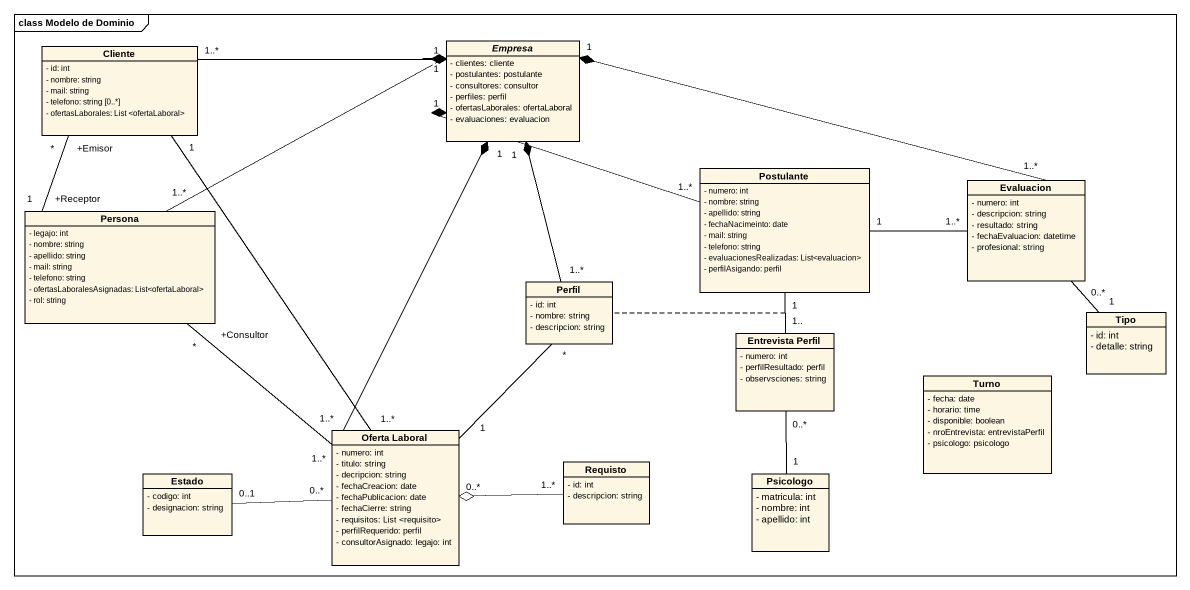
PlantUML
@startuml
mainframe class Modelo de Dominio
hide circle
hide empty members
skinparam classAttributeIconSize 0
class Cliente {
  - id: int
  - nombre: string
  - mail: string
  - telefono: string [0..*]
  - ofertasLaborales: List <ofertaLaboral>
}
abstract class Empresa {
  - clientes: cliente
  - postulantes: postulante
  - consultores: consultor
  - perfiles: perfil
  - ofertasLaborales: ofertaLaboral
  - evaluaciones: evaluacion
}
class Postulante {
  - numero: int
  - nombre: string
  - apellido: string
  - fechaNacimeinto: date
  - mail: string
  - telefono: string
  - evaluacionesRealizadas: List<evaluacion>
  - perfilAsigando: perfil
}
class Evaluacion {
  - numero: int
  - descripcion: string
  - resultado: string
  - fechaEvaluacion: datetime
  - profesional: string
}
class Persona {
  - legajo: int
  - nombre: string
  - apellido: string
  - mail: string
  - telefono: string
  - ofertasLaboralesAsignadas: List<ofertaLaboral>
  - rol: string
}
class Perfil {
  - id: int
  - nombre: string
  - descripcion: string
}
class "Entrevista Perfil" as Entrevista_Perfil {
  - numero: int
  - perfilResultado: perfil
  - observsciones: string
}
class Tipo {
  - id: int
  - detalle: string
}
class Turno {
  - fecha: date
  - horario: time
  - disponible: boolean
  - nroEntrevista: entrevistaPerfil
  - psicologo: psicologo
}
class "Oferta Laboral" as Oferta_Laboral {
  - numero: int
  - titulo: string
  - decripcion: string
  - fechaCreacion: date
  - fechaPublicacion: date
  - fechaCierre: string
  - requisitos: List <requisito>
  - perfilRequerido: perfil
  - consultorAsignado: legajo: int
}
class Requisto {
  - id: int
  - descripcion: string
}
class Estado {
  - codigo: int
  - designacion: string
}
class Psicologo {
  - matricula: int
  - nombre: int
  - apellido: int
}
Cliente "1..*" -right-* "1" Empresa
Cliente "+Emisor\n*" -- "+Receptor\n1" Persona
Cliente "1" -- "1..*" Oferta_Laboral
Postulante "1..*" -left-* "1" Empresa
Postulante "1" -right- "1..*" Evaluacion
Postulante "1" -- "1.." Entrevista_Perfil
(Postulante, Entrevista_Perfil) .. Perfil
Evaluacion "1..*" -left-* "1" Empresa
Evaluacion "0..*" -- "1" Tipo
Persona "1..*" -right-* "1" Empresa
Persona "+Consultor\n*" -- "1..*" Oferta_Laboral
Perfil "1..*" -up-* "1" Empresa
Entrevista_Perfil "0..*" -- "1" Psicologo
Oferta_Laboral "1..*" -up-* "1" Empresa
Oferta_Laboral "1" -up- "*" Perfil
Requisto "1..*" -left-o "0..*" Oferta_Laboral
Estado "0..1" -right- "0..*" Oferta_Laboral
@enduml
